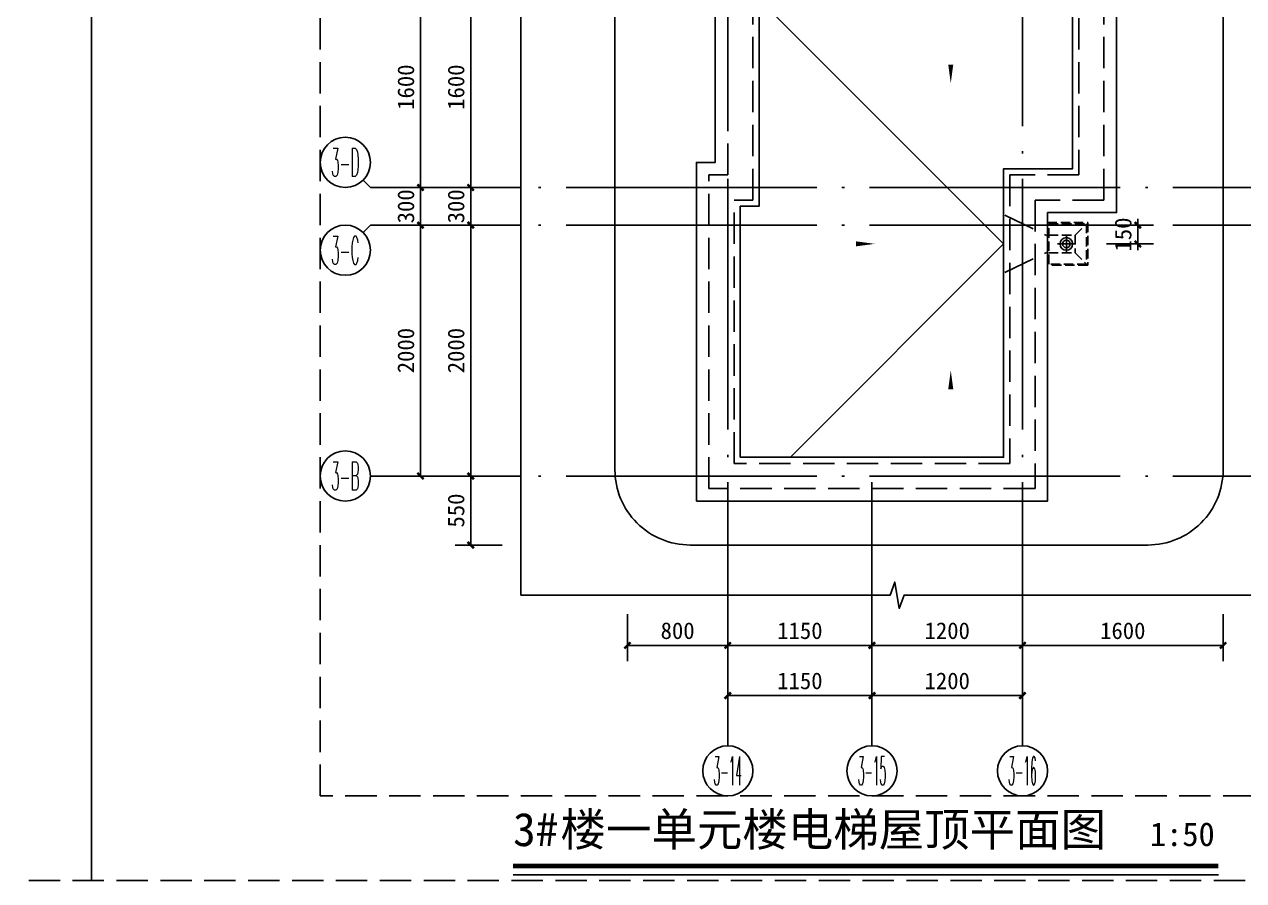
# Model space of a CAD drawing. Extents: x -10817 to 167545, y 26551 to 157048.
# Drawn here: x 86649 to 96372, y 105498 to 112324 of the extents above; entities that cross this region are included whole.
import ezdxf
from ezdxf.enums import TextEntityAlignment as Align
from ezdxf.xclip import XClip

# ---------------------------------------------------------------- set-up
doc = ezdxf.new("R2010")
doc.units = 0
doc.header["$LTSCALE"] = 1000
doc.header["$MEASUREMENT"] = 0
doc.header["$XCLIPFRAME"] = 0
for name, pattern in [('3#楼屋顶平面$0$DASH', [0.35, 0.25, -0.1]), ('DASH', [0.35, 0.25, -0.1]), ('DOTE', [2.42, 2, -0.2, 0.02, -0.2])]:
    doc.linetypes.add(name, pattern=pattern)
doc.layers.get('Defpoints').update_dxf_attribs({"color": 30, "linetype": 'DASH'})
for name, color, linetype in [('3#楼屋顶平面$0$A-00-HX-113-wall-01Y$0$HRAL', 31, 'Continuous'), ('3#楼屋顶平面$0$A-DRAN', 243, 'Continuous'), ('3#楼屋顶平面$0$A-DRAN-SYMB', 243, 'Continuous'), ('3#楼屋顶平面$0$A-ROOF', 241, 'Continuous'), ('A-ANNO-AXIS-CIRC', 3, 'Continuous'), ('A-ANNO-AXIS-TEXT', 7, 'Continuous'), ('A-ANNO-DIMS', 3, 'Continuous'), ('A-ANNO-DOTE', 10, 'DOTE'), ('A-ANNO-SYMB', 3, 'Continuous'), ('A-ANNO-TEXT', 7, 'Continuous'), ('A-DRAN', 243, 'Continuous'), ('AXIS_TEXT', 7, 'Continuous')]:
    doc.layers.add(name, color=color, linetype=linetype)
doc.styles.add('_TCH_AXIS', font='COMPLEX', dxfattribs={"bigfont": 'GBCBIG'})
doc.styles.add('_TCH_DIM_T3', font='')
doc.styles.add('COMPLEX', font='COMPLEX')
doc.styles.get("Standard").update_dxf_attribs({"font": ''})
doc.styles.get('_TCH_DIM_T3').set_extended_font_data('SimSun')
doc.styles.get('Standard').set_extended_font_data('SimSun')
doc.dimstyles.new('_TCH_ARCH&&50', dxfattribs={"dimtxt": 132.911392, "dimasz": 50, "dimexe": 125, "dimexo": 150, "dimgap": 50, "dimtad": 1, "dimdec": 0, "dimzin": 0, "dimdsep": 46, "dimtxsty": '_TCH_DIM_T3', "dimblk": 'ARCHTICK', "dimcen": 0.09, "dimclrt": 7, "dimazin": 2, "dimtfac": 1, "dimtdec": 0, "dimtix": 1, "dimtmove": 2, "dimatfit": 3, "dimfxl": 50, "dimtolj": 1, "dimtzin": 0, "dimarcsym": 0})

# ---------------------------------------------------------------- blocks, each defined once
blk = doc.blocks.new('3#楼屋顶平面$0$$1$1#_arcd-2~9F$0$03_2#_arcd$0$04_F01_arcd$0$asdfded')
at = {"layer": '3#楼屋顶平面$0$A-DRAN-SYMB'}
for points in [[(-29300.2, 118966), (-29300.2, 118876)], [(-29342.2, 118921), (-29258.2, 118921)]]:
    blk.add_lwpolyline(points, dxfattribs=at)
for radius in [30, 18]:
    blk.add_circle((-29300.2, 118921), radius, dxfattribs=at)
blk = doc.blocks.new('3#楼屋顶平面')
at = {"layer": '3#楼屋顶平面$0$A-00-HX-113-wall-01Y$0$HRAL'}
for points in [[(-11300, 950), (-11300, -4250, 0.414214), (-10700, -4850), (10150.1, -4850), (10150.1, -3500), (-10100, -3500), (-10100, 950)], [(10750.7, -3500), (31000, -3500), (31000, 950), (32200, 950), (32200, -4250, -0.414214), (31600, -4850), (10750.7, -4850)]]:
    blk.add_lwpolyline(points, format="xyb", close=True, dxfattribs=at)
at = {"layer": '3#楼屋顶平面$0$A-DRAN'}
for points in [[(-449.3, 7450), (-1599.3, 6300), (900.7, 3800), (-1049.3, 1850.1), (650.8, 150)], [(21350, 7450), (22500, 6300), (20000, 3800), (21950, 1850.1), (20249.9, 150)], [(900.7, 3800), (-1599.3, 3800)], [(20000, 3800), (22500, 3800)]]:
    blk.add_lwpolyline(points, dxfattribs=at)
at = {"layer": '3#楼屋顶平面$0$A-DRAN-SYMB', "linetype": '3#楼屋顶平面$0$DASH'}
for p, q in [((-1609.9, 6528.4), (-1949.3, 6365)), ((22510.6, 6528.4), (22850, 6365)), ((-1609.8, 6071.6), (-1949.3, 6235)), ((22510.5, 6071.6), (22850, 6235)), ((-1059.9, 2078.5), (-1399.3, 1915.1)), ((21960.6, 2078.5), (22300, 1915.1)), ((-1059.8, 1621.7), (-1399.3, 1785.1)), ((21960.5, 1621.7), (22300, 1785.1))]:
    blk.add_line(p, q, dxfattribs=at)
at = {"layer": '3#楼屋顶平面$0$A-DRAN-SYMB', "linetype": '3#楼屋顶平面$0$DASH', "ltscale": 0.3}
for p, q in [((-2169.2, 6370), (-2259.2, 6460)), ((23069.9, 6370), (23159.9, 6460)), ((-1959.3, 6370), (-2169.2, 6370)), ((-2169.2, 6370), (-2169.2, 6230)), ((22860, 6370), (23069.9, 6370)), ((23069.9, 6370), (23069.9, 6230)), ((-2169.2, 6230), (-2259.2, 6140)), ((-1959.3, 6230), (-2169.2, 6230)), ((22860, 6230), (23069.9, 6230)), ((23069.9, 6230), (23159.9, 6140)), ((-1619.2, 1920.1), (-1709.2, 2010.1)), ((22519.9, 1920.1), (22609.9, 2010.1)), ((-1409.3, 1920.1), (-1619.2, 1920.1)), ((-1619.2, 1920.1), (-1619.2, 1780.1)), ((22310, 1920.1), (22519.9, 1920.1)), ((22519.9, 1920.1), (22519.9, 1780.1)), ((-1619.2, 1780.1), (-1709.2, 1690.1)), ((-1409.3, 1780.1), (-1619.2, 1780.1)), ((22310, 1780.1), (22519.9, 1780.1)), ((22519.9, 1780.1), (22609.9, 1690.1))]:
    blk.add_line(p, q, dxfattribs=at)
for points in [[(-2269.2, 6470), (-2269.2, 6130), (-1949.3, 6130), (-1949.3, 6470)], [(-2259.2, 6460), (-2259.2, 6140), (-1959.3, 6140), (-1959.3, 6460)], [(23169.9, 6470), (23169.9, 6130), (22850, 6130), (22850, 6470)], [(23159.9, 6460), (23159.9, 6140), (22860, 6140), (22860, 6460)], [(-1719.2, 2020.1), (-1719.2, 1680.1), (-1399.3, 1680.1), (-1399.3, 2020.1)], [(-1709.2, 2010.1), (-1709.2, 1690.1), (-1409.3, 1690.1), (-1409.3, 2010.1)], [(22619.9, 2020.1), (22619.9, 1680.1), (22300, 1680.1), (22300, 2020.1)], [(22609.9, 2010.1), (22609.9, 1690.1), (22310, 1690.1), (22310, 2010.1)]]:
    blk.add_lwpolyline(points, close=True, dxfattribs=at)
at = {"layer": '3#楼屋顶平面$0$A-ROOF'}
for points in [[(1450, -550), (-2200, -550, -0.414214), (-2800, 50), (-2800, 8450.1, -0.414214), (-2200, 9050.1), (2400.1, 9050.1), (2400.1, 7300.1), (2050, 7300.1), (2050, 50, -0.414214)], [(19450, -550), (23100, -550, 0.414214), (23700, 50), (23700, 8450.1, 0.414214), (23100, 9050.1), (18499.9, 9050.1), (18499.9, 7300), (18850, 7300), (18850, 50, 0.414214)]]:
    blk.add_lwpolyline(points, format="xyb", close=True, dxfattribs=at)
for points in [[(-2800, 7950), (-11000, 7950, 0.414214), (-11300, 7650), (-11300, 950)], [(32200, 950), (32200, 7650, 0.414214), (31900, 7950), (23700, 7950)]]:
    blk.add_lwpolyline(points, format="xyb", dxfattribs=at)
for points in [[(18500.1, 7950), (2400, 7950)], [(-2800, 7750), (-11100, 7750), (-11100, 950)], [(18500.1, 7750), (2400, 7750)], [(32000, 950), (32000, 7750), (23700, 7750)], [(-2800, 7300), (-10650, 7300), (-10650, 950)], [(18850, 7300), (2050, 7300)], [(31550, 950), (31550, 7300), (23700, 7300)], [(10150.1, -4200), (10750.7, -4200)], [(10150.1, -4650), (10750.7, -4650)], [(10150.1, -4850), (10750.7, -4850)]]:
    blk.add_lwpolyline(points, dxfattribs=at)
for points in [[(1400, -200), (1400, 2500), (1250, 2500), (1250, 7800), (-1950, 7800), (-1950, 2100), (-1400, 2100), (-1400, -200)], [(19500, -200), (19500, 2500), (19650, 2500), (19650, 7800), (22850, 7800), (22850, 2100), (22300, 2100), (22300, -200)], [(1050, 150), (1050, 2150), (900, 2150), (900, 7450), (-1600, 7450), (-1600, 2450), (-1050, 2450), (-1050, 150)], [(19850, 150), (19850, 2150), (20000, 2150), (20000, 7450), (22500, 7450), (22500, 2450), (21950, 2450), (21950, 150)], [(-7335, 6215), (-6465, 6215), (-6465, 7285), (-7335, 7285)], [(6165.1, 6215.2), (7035.1, 6215.2), (7035.1, 7285.2), (6165.1, 7285.2)], [(13865, 6215.2), (14735, 6215.2), (14735, 7285.2), (13865, 7285.2)], [(27365, 6215), (28235, 6215), (28235, 7285), (27365, 7285)], [(-10585, 1965.1), (-9815, 1965.1), (-9815, 2735.1), (-10585, 2735.1)], [(31485, 1965.1), (30715, 1965.1), (30715, 2735.1), (31485, 2735.1)], [(9015, 1765), (9785, 1765), (9785, 2535), (9015, 2535)], [(11885.1, 1765), (11115.1, 1765), (11115.1, 2535), (11885.1, 2535)]]:
    blk.add_lwpolyline(points, close=True, dxfattribs=at)
at = {"layer": '3#楼屋顶平面$0$A-ROOF', "linetype": '3#楼屋顶平面$0$DASH'}
for points in [[(1300, -100), (1300, 2400), (1150, 2400), (1150, 7700), (-1850, 7700), (-1850, 2200), (-1300, 2200), (-1300, -100)], [(19600, -100), (19600, 2400), (19750, 2400), (19750, 7700), (22750, 7700), (22750, 2200), (22200, 2200), (22200, -100)]]:
    blk.add_lwpolyline(points, close=True, dxfattribs=at)
for points in [[(1100, 100), (1100, 2200), (950, 2200), (950, 7500), (-1650, 7500), (-1650, 2400), (-1100, 2400), (-1100, 100), (1100, 100)], [(19800, 100), (19800, 2200), (19950, 2200), (19950, 7500), (22550, 7500), (22550, 2400), (22000, 2400), (22000, 100), (19800, 100)], [(-7335, 7200), (-10550, 7200), (-10550, 2735.1)], [(-2800, 7200), (-6465, 7200)], [(6165.1, 7200), (2050, 7200)], [(13865, 7200), (7035.1, 7200)], [(18850, 7200), (14735, 7200)], [(27365, 7200), (23700, 7200)], [(31450, 2735.1), (31450, 7200), (28235, 7200)], [(-7335, 7000), (-10350, 7000), (-10350, 2735.1)], [(-2800, 7000), (-6465, 7000)], [(6165.1, 7000), (2050, 7000)], [(13865, 7000), (7035.1, 7000)], [(18850, 7000), (14735, 7000)], [(27365, 7000), (23700, 7000)], [(31250, 2735.1), (31250, 7000), (28235, 7000)], [(-10550, 1965.1), (-10550, 950)], [(-10350, 1965.1), (-10350, 950)], [(31250, 950), (31250, 1965.1)], [(31450, 950), (31450, 1965.1)], [(10150.1, -3900), (10750.7, -3900)], [(10150.1, -4100), (10750.7, -4100)]]:
    blk.add_lwpolyline(points, dxfattribs=at)
at = {"ltscale": 0.3, "yscale": 1.66666664276272, "zscale": 1.66666664276272, "rotation": 180}
for p, xscale in [((46734.4, 204501.7), -1.66666664276272), ((-25833.7, 204501.7), 1.66666664276272)]:
    blk.add_blockref('3#楼屋顶平面$0$$1$1#_arcd-2~9F$0$03_2#_arcd$0$04_F01_arcd$0$asdfded', p, dxfattribs=dict(at, xscale=xscale))
at = {"yscale": 1.66666664276272, "zscale": 1.66666664276272, "rotation": 180}
for p, xscale in [((47284.4, 200051.8), -1.66666664276272), ((-26383.7, 200051.8), 1.66666664276272)]:
    blk.add_blockref('3#楼屋顶平面$0$$1$1#_arcd-2~9F$0$03_2#_arcd$0$04_F01_arcd$0$asdfded', p, dxfattribs=dict(at, xscale=xscale))
blk = doc.blocks.new('_ArchTick')
at = {"color": 0, "linetype": 'ByBlock', "const_width": 0.4}
blk.add_lwpolyline([(-0.5, -0.5), (0.5, 0.5)], dxfattribs=at)
blk = doc.blocks.new('*D2767')
at = {"layer": 'A-ANNO-DIMS', "color": 0, "lineweight": -2, "transparency": 16777216}
for p, q in [((95528.1, 110723.4), (95528.1, 110773.4)), ((95278.1, 110723.4), (95653.1, 110723.4)), ((95528.1, 110573.5), (95528.1, 110723.4)), ((95278.1, 110573.5), (95653.1, 110573.5)), ((95528.1, 110573.5), (95528.1, 110523.5))]:
    blk.add_line(p, q, dxfattribs=at)
at = {"layer": 'Defpoints', "color": 0, "transparency": 16777216}
for p in [(95128.1, 110723.4), (95528.1, 110723.4), (95128.1, 110573.5)]:
    blk.add_point(p, dxfattribs=at)
at = {"layer": 'A-ANNO-DIMS', "color": 0, "lineweight": -2, "transparency": 16777216, "xscale": 50, "yscale": 50, "zscale": 50}
for p, rotation in [((95528.1, 110723.4), 270), ((95528.1, 110573.5), 90)]:
    blk.add_blockref('_ArchTick', p, dxfattribs=dict(at, rotation=rotation))
at = {"layer": 'A-ANNO-DIMS', "color": 7, "transparency": 16777216, "insert": (95411.6, 110648.4), "char_height": 132.91, "attachment_point": 5, "rotation": 90, "style": '_TCH_DIM_T3'}
blk.add_mtext('\\A1;150', dxfattribs=at)
blk = doc.blocks.new('*D2894')
at = {"layer": 'A-ANNO-DIMS', "color": 0, "lineweight": -2, "transparency": 16777216}
for p, q in [((91458.1, 107623.4), (91458.1, 107248.4)), ((92258.2, 107623.4), (92258.2, 107248.4)), ((91458.1, 107373.4), (92258.2, 107373.4))]:
    blk.add_line(p, q, dxfattribs=at)
at = {"layer": 'Defpoints', "color": 0, "transparency": 16777216}
for p in [(91458.1, 107773.4), (92258.2, 107773.4), (92258.2, 107373.4)]:
    blk.add_point(p, dxfattribs=at)
at = {"layer": 'A-ANNO-DIMS', "color": 0, "lineweight": -2, "transparency": 16777216, "xscale": 50, "yscale": 50, "zscale": 50, "rotation": 180}
blk.add_blockref('_ArchTick', (91458.1, 107373.4), dxfattribs=at)
at = {"layer": 'A-ANNO-DIMS', "color": 0, "lineweight": -2, "transparency": 16777216, "xscale": 50, "yscale": 50, "zscale": 50}
blk.add_blockref('_ArchTick', (92258.2, 107373.4), dxfattribs=at)
at = {"layer": 'A-ANNO-DIMS', "color": 7, "transparency": 16777216, "insert": (91858.2, 107489.8), "char_height": 132.91, "attachment_point": 5, "style": '_TCH_DIM_T3'}
blk.add_mtext('\\A1;800', dxfattribs=at)
blk = doc.blocks.new('*D2895')
at = {"layer": 'A-ANNO-DIMS', "color": 0, "lineweight": -2, "transparency": 16777216}
for p, q in [((92258.2, 107623.4), (92258.2, 107248.4)), ((93408.2, 107623.4), (93408.2, 107248.4)), ((92258.2, 107373.4), (93408.2, 107373.4))]:
    blk.add_line(p, q, dxfattribs=at)
at = {"layer": 'Defpoints', "color": 0, "transparency": 16777216}
for p in [(92258.2, 107773.4), (93408.2, 107773.4), (93408.2, 107373.4)]:
    blk.add_point(p, dxfattribs=at)
at = {"layer": 'A-ANNO-DIMS', "color": 0, "lineweight": -2, "transparency": 16777216, "xscale": 50, "yscale": 50, "zscale": 50, "rotation": 180}
blk.add_blockref('_ArchTick', (92258.2, 107373.4), dxfattribs=at)
at = {"layer": 'A-ANNO-DIMS', "color": 0, "lineweight": -2, "transparency": 16777216, "xscale": 50, "yscale": 50, "zscale": 50}
blk.add_blockref('_ArchTick', (93408.2, 107373.4), dxfattribs=at)
at = {"layer": 'A-ANNO-DIMS', "color": 7, "transparency": 16777216, "insert": (92833.2, 107489.8), "char_height": 132.91, "attachment_point": 5, "style": '_TCH_DIM_T3'}
blk.add_mtext('\\A1;1150', dxfattribs=at)
blk = doc.blocks.new('*D2896')
at = {"layer": 'A-ANNO-DIMS', "color": 0, "lineweight": -2, "transparency": 16777216}
for p, q in [((93408.2, 107623.4), (93408.2, 107248.4)), ((94608.2, 107623.4), (94608.2, 107248.4)), ((93408.2, 107373.4), (94608.2, 107373.4))]:
    blk.add_line(p, q, dxfattribs=at)
at = {"layer": 'Defpoints', "color": 0, "transparency": 16777216}
for p in [(93408.2, 107773.4), (94608.2, 107773.4), (94608.2, 107373.4)]:
    blk.add_point(p, dxfattribs=at)
at = {"layer": 'A-ANNO-DIMS', "color": 0, "lineweight": -2, "transparency": 16777216, "xscale": 50, "yscale": 50, "zscale": 50, "rotation": 180}
blk.add_blockref('_ArchTick', (93408.2, 107373.4), dxfattribs=at)
at = {"layer": 'A-ANNO-DIMS', "color": 0, "lineweight": -2, "transparency": 16777216, "xscale": 50, "yscale": 50, "zscale": 50}
blk.add_blockref('_ArchTick', (94608.2, 107373.4), dxfattribs=at)
at = {"layer": 'A-ANNO-DIMS', "color": 7, "transparency": 16777216, "insert": (94008.2, 107489.8), "char_height": 132.91, "attachment_point": 5, "style": '_TCH_DIM_T3'}
blk.add_mtext('\\A1;1200', dxfattribs=at)
blk = doc.blocks.new('*D2897')
at = {"layer": 'A-ANNO-DIMS', "color": 0, "lineweight": -2, "transparency": 16777216}
for p, q in [((94608.2, 107623.4), (94608.2, 107248.4)), ((96208.2, 107623.4), (96208.2, 107248.4)), ((94608.2, 107373.4), (96208.2, 107373.4))]:
    blk.add_line(p, q, dxfattribs=at)
at = {"layer": 'Defpoints', "color": 0, "transparency": 16777216}
for p in [(94608.2, 107773.4), (96208.2, 107773.4), (96208.2, 107373.4)]:
    blk.add_point(p, dxfattribs=at)
at = {"layer": 'A-ANNO-DIMS', "color": 0, "lineweight": -2, "transparency": 16777216, "xscale": 50, "yscale": 50, "zscale": 50, "rotation": 180}
blk.add_blockref('_ArchTick', (94608.2, 107373.4), dxfattribs=at)
at = {"layer": 'A-ANNO-DIMS', "color": 0, "lineweight": -2, "transparency": 16777216, "xscale": 50, "yscale": 50, "zscale": 50}
blk.add_blockref('_ArchTick', (96208.2, 107373.4), dxfattribs=at)
at = {"layer": 'A-ANNO-DIMS', "color": 7, "transparency": 16777216, "insert": (95408.2, 107489.8), "char_height": 132.91, "attachment_point": 5, "style": '_TCH_DIM_T3'}
blk.add_mtext('\\A1;1600', dxfattribs=at)
blk = doc.blocks.new('*D2898')
at = {"layer": 'A-ANNO-DIMS', "color": 0, "lineweight": -2, "transparency": 16777216}
for p, q in [((90458.1, 108723.4), (90083.1, 108723.4)), ((90208.1, 108173.4), (90208.1, 108723.4)), ((90458.1, 108173.4), (90083.1, 108173.4))]:
    blk.add_line(p, q, dxfattribs=at)
at = {"layer": 'Defpoints', "color": 0, "transparency": 16777216}
for p in [(90208.1, 108723.4), (90608.1, 108723.4), (90608.1, 108173.4)]:
    blk.add_point(p, dxfattribs=at)
at = {"layer": 'A-ANNO-DIMS', "color": 0, "lineweight": -2, "transparency": 16777216, "xscale": 50, "yscale": 50, "zscale": 50}
for p, rotation in [((90208.1, 108723.4), 90), ((90208.1, 108173.4), 270)]:
    blk.add_blockref('_ArchTick', p, dxfattribs=dict(at, rotation=rotation))
at = {"layer": 'A-ANNO-DIMS', "color": 7, "transparency": 16777216, "insert": (90091.7, 108448.4), "char_height": 132.91, "attachment_point": 5, "rotation": 90, "style": '_TCH_DIM_T3'}
blk.add_mtext('\\A1;550', dxfattribs=at)
blk = doc.blocks.new('*D2899')
at = {"layer": 'A-ANNO-DIMS', "color": 0, "lineweight": -2, "transparency": 16777216}
for p, q in [((90458.1, 110723.4), (90083.1, 110723.4)), ((90208.1, 108723.4), (90208.1, 110723.4)), ((90458.1, 108723.4), (90083.1, 108723.4))]:
    blk.add_line(p, q, dxfattribs=at)
at = {"layer": 'Defpoints', "color": 0, "transparency": 16777216}
for p in [(90208.1, 110723.4), (90608.1, 110723.4), (90608.1, 108723.4)]:
    blk.add_point(p, dxfattribs=at)
at = {"layer": 'A-ANNO-DIMS', "color": 0, "lineweight": -2, "transparency": 16777216, "xscale": 50, "yscale": 50, "zscale": 50}
for p, rotation in [((90208.1, 110723.4), 90), ((90208.1, 108723.4), 270)]:
    blk.add_blockref('_ArchTick', p, dxfattribs=dict(at, rotation=rotation))
at = {"layer": 'A-ANNO-DIMS', "color": 7, "transparency": 16777216, "insert": (90091.7, 109723.4), "char_height": 132.91, "attachment_point": 5, "rotation": 90, "style": '_TCH_DIM_T3'}
blk.add_mtext('\\A1;2000', dxfattribs=at)
blk = doc.blocks.new('*D2900')
at = {"layer": 'A-ANNO-DIMS', "color": 0, "lineweight": -2, "transparency": 16777216}
for p, q in [((90208.1, 111023.4), (90208.1, 111073.4)), ((90458.1, 111023.4), (90083.1, 111023.4)), ((90208.1, 110723.4), (90208.1, 111023.4)), ((90458.1, 110723.4), (90083.1, 110723.4)), ((90208.1, 110723.4), (90208.1, 110673.4))]:
    blk.add_line(p, q, dxfattribs=at)
at = {"layer": 'Defpoints', "color": 0, "transparency": 16777216}
for p in [(90208.1, 111023.4), (90608.1, 111023.4), (90608.1, 110723.4)]:
    blk.add_point(p, dxfattribs=at)
at = {"layer": 'A-ANNO-DIMS', "color": 0, "lineweight": -2, "transparency": 16777216, "xscale": 50, "yscale": 50, "zscale": 50}
for p, rotation in [((90208.1, 111023.4), 270), ((90208.1, 110723.4), 90)]:
    blk.add_blockref('_ArchTick', p, dxfattribs=dict(at, rotation=rotation))
at = {"layer": 'A-ANNO-DIMS', "color": 7, "transparency": 16777216, "insert": (90091.7, 110873.4), "char_height": 132.91, "attachment_point": 5, "rotation": 90, "style": '_TCH_DIM_T3'}
blk.add_mtext('\\A1;300', dxfattribs=at)
blk = doc.blocks.new('*D2901')
at = {"layer": 'A-ANNO-DIMS', "color": 0, "lineweight": -2, "transparency": 16777216}
for p, q in [((90458.1, 112623.4), (90083.1, 112623.4)), ((90208.1, 111023.4), (90208.1, 112623.4)), ((90458.1, 111023.4), (90083.1, 111023.4))]:
    blk.add_line(p, q, dxfattribs=at)
at = {"layer": 'Defpoints', "color": 0, "transparency": 16777216}
for p in [(90208.1, 112623.4), (90608.1, 112623.4), (90608.1, 111023.4)]:
    blk.add_point(p, dxfattribs=at)
at = {"layer": 'A-ANNO-DIMS', "color": 0, "lineweight": -2, "transparency": 16777216, "xscale": 50, "yscale": 50, "zscale": 50}
for p, rotation in [((90208.1, 112623.4), 90), ((90208.1, 111023.4), 270)]:
    blk.add_blockref('_ArchTick', p, dxfattribs=dict(at, rotation=rotation))
at = {"layer": 'A-ANNO-DIMS', "color": 7, "transparency": 16777216, "insert": (90091.7, 111823.4), "char_height": 132.91, "attachment_point": 5, "rotation": 90, "style": '_TCH_DIM_T3'}
blk.add_mtext('\\A1;1600', dxfattribs=at)
blk = doc.blocks.new('*D2917')
at = {"layer": 'A-ANNO-DIMS', "color": 0, "lineweight": -2, "transparency": 16777216}
for p, q in [((92258.2, 107223.4), (92258.2, 106848.4)), ((93408.2, 107223.4), (93408.2, 106848.4)), ((92258.2, 106973.4), (93408.2, 106973.4))]:
    blk.add_line(p, q, dxfattribs=at)
at = {"layer": 'Defpoints', "color": 0, "transparency": 16777216}
for p in [(92258.2, 107373.4), (93408.2, 107373.4), (93408.2, 106973.4)]:
    blk.add_point(p, dxfattribs=at)
at = {"layer": 'A-ANNO-DIMS', "color": 0, "lineweight": -2, "transparency": 16777216, "xscale": 50, "yscale": 50, "zscale": 50, "rotation": 180}
blk.add_blockref('_ArchTick', (92258.2, 106973.4), dxfattribs=at)
at = {"layer": 'A-ANNO-DIMS', "color": 0, "lineweight": -2, "transparency": 16777216, "xscale": 50, "yscale": 50, "zscale": 50}
blk.add_blockref('_ArchTick', (93408.2, 106973.4), dxfattribs=at)
at = {"layer": 'A-ANNO-DIMS', "color": 7, "transparency": 16777216, "insert": (92833.2, 107089.8), "char_height": 132.91, "attachment_point": 5, "style": '_TCH_DIM_T3'}
blk.add_mtext('\\A1;1150', dxfattribs=at)
blk = doc.blocks.new('*D2918')
at = {"layer": 'A-ANNO-DIMS', "color": 0, "lineweight": -2, "transparency": 16777216}
for p, q in [((93408.2, 107223.4), (93408.2, 106848.4)), ((94608.2, 107223.4), (94608.2, 106848.4)), ((93408.2, 106973.4), (94608.2, 106973.4))]:
    blk.add_line(p, q, dxfattribs=at)
at = {"layer": 'Defpoints', "color": 0, "transparency": 16777216}
for p in [(93408.2, 107373.4), (94608.2, 107373.4), (94608.2, 106973.4)]:
    blk.add_point(p, dxfattribs=at)
at = {"layer": 'A-ANNO-DIMS', "color": 0, "lineweight": -2, "transparency": 16777216, "xscale": 50, "yscale": 50, "zscale": 50, "rotation": 180}
blk.add_blockref('_ArchTick', (93408.2, 106973.4), dxfattribs=at)
at = {"layer": 'A-ANNO-DIMS', "color": 0, "lineweight": -2, "transparency": 16777216, "xscale": 50, "yscale": 50, "zscale": 50}
blk.add_blockref('_ArchTick', (94608.2, 106973.4), dxfattribs=at)
at = {"layer": 'A-ANNO-DIMS', "color": 7, "transparency": 16777216, "insert": (94008.2, 107089.8), "char_height": 132.91, "attachment_point": 5, "style": '_TCH_DIM_T3'}
blk.add_mtext('\\A1;1200', dxfattribs=at)
blk = doc.blocks.new('*D2919')
at = {"layer": 'A-ANNO-DIMS', "color": 0, "lineweight": -2, "transparency": 16777216}
for p, q in [((90058.1, 110723.4), (89683.1, 110723.4)), ((89808.1, 108723.4), (89808.1, 110723.4)), ((90058.1, 108723.4), (89683.1, 108723.4))]:
    blk.add_line(p, q, dxfattribs=at)
at = {"layer": 'Defpoints', "color": 0, "transparency": 16777216}
for p in [(89808.1, 110723.4), (90208.1, 110723.4), (90208.1, 108723.4)]:
    blk.add_point(p, dxfattribs=at)
at = {"layer": 'A-ANNO-DIMS', "color": 0, "lineweight": -2, "transparency": 16777216, "xscale": 50, "yscale": 50, "zscale": 50}
for p, rotation in [((89808.1, 110723.4), 90), ((89808.1, 108723.4), 270)]:
    blk.add_blockref('_ArchTick', p, dxfattribs=dict(at, rotation=rotation))
at = {"layer": 'A-ANNO-DIMS', "color": 7, "transparency": 16777216, "insert": (89691.7, 109723.4), "char_height": 132.91, "attachment_point": 5, "rotation": 90, "style": '_TCH_DIM_T3'}
blk.add_mtext('\\A1;2000', dxfattribs=at)
blk = doc.blocks.new('*D2920')
at = {"layer": 'A-ANNO-DIMS', "color": 0, "lineweight": -2, "transparency": 16777216}
for p, q in [((89808.1, 111023.4), (89808.1, 111073.4)), ((90058.1, 111023.4), (89683.1, 111023.4)), ((89808.1, 110723.4), (89808.1, 111023.4)), ((90058.1, 110723.4), (89683.1, 110723.4)), ((89808.1, 110723.4), (89808.1, 110673.4))]:
    blk.add_line(p, q, dxfattribs=at)
at = {"layer": 'Defpoints', "color": 0, "transparency": 16777216}
for p in [(89808.1, 111023.4), (90208.1, 111023.4), (90208.1, 110723.4)]:
    blk.add_point(p, dxfattribs=at)
at = {"layer": 'A-ANNO-DIMS', "color": 0, "lineweight": -2, "transparency": 16777216, "xscale": 50, "yscale": 50, "zscale": 50}
for p, rotation in [((89808.1, 111023.4), 270), ((89808.1, 110723.4), 90)]:
    blk.add_blockref('_ArchTick', p, dxfattribs=dict(at, rotation=rotation))
at = {"layer": 'A-ANNO-DIMS', "color": 7, "transparency": 16777216, "insert": (89691.7, 110873.4), "char_height": 132.91, "attachment_point": 5, "rotation": 90, "style": '_TCH_DIM_T3'}
blk.add_mtext('\\A1;300', dxfattribs=at)
blk = doc.blocks.new('*D2921')
at = {"layer": 'A-ANNO-DIMS', "color": 0, "lineweight": -2, "transparency": 16777216}
for p, q in [((90058.1, 112623.4), (89683.1, 112623.4)), ((89808.1, 111023.4), (89808.1, 112623.4)), ((90058.1, 111023.4), (89683.1, 111023.4))]:
    blk.add_line(p, q, dxfattribs=at)
at = {"layer": 'Defpoints', "color": 0, "transparency": 16777216}
for p in [(89808.1, 112623.4), (90208.1, 112623.4), (90208.1, 111023.4)]:
    blk.add_point(p, dxfattribs=at)
at = {"layer": 'A-ANNO-DIMS', "color": 0, "lineweight": -2, "transparency": 16777216, "xscale": 50, "yscale": 50, "zscale": 50}
for p, rotation in [((89808.1, 112623.4), 90), ((89808.1, 111023.4), 270)]:
    blk.add_blockref('_ArchTick', p, dxfattribs=dict(at, rotation=rotation))
at = {"layer": 'A-ANNO-DIMS', "color": 7, "transparency": 16777216, "insert": (89691.7, 111823.4), "char_height": 132.91, "attachment_point": 5, "rotation": 90, "style": '_TCH_DIM_T3'}
blk.add_mtext('\\A1;1600', dxfattribs=at)
blk = doc.blocks.new('_AXISO')
blk.add_circle((0, 0), 0.5)
at = {"layer": 'AXIS_TEXT', "style": 'COMPLEX', "width": 1.041667}
blk.add_attdef('A', text='', height=0.56, dxfattribs=at).set_placement((-0.25, -0.28), (0.25, -0.28), align=Align.FIT)

msp = doc.modelspace()

# ---------------------------------------------------------------- linework, layer by layer
msp.add_lwpolyline([(87183.1, 105498.4), (87183.1, 134198.4)])
at = {"layer": 'A-ANNO-AXIS-CIRC'}
for p, q in [((89349.6, 111082), (89408.1, 111023.4)), ((90608.1, 111023.4), (89408.1, 111023.4)), ((89349.6, 110664.8), (89408.1, 110723.4)), ((90608.1, 110723.4), (89408.1, 110723.4)), ((90608.1, 108723.4), (89408.1, 108723.4)), ((92258.2, 107773.4), (92258.2, 106573.4)), ((93408.2, 107773.4), (93408.2, 106573.4)), ((94608.2, 107773.4), (94608.2, 106573.4))]:
    msp.add_line(p, q, dxfattribs=at)
at = {"layer": 'A-ANNO-DOTE'}
for points in [[(92258.2, 106673.4), (92258.2, 119372.8)], [(94608.2, 106673.4), (94608.2, 119372.8)], [(97808.2, 111023.4), (89408.1, 111023.4)], [(97808.2, 110723.4), (89408.1, 110723.4)], [(97808.2, 108723.4), (89408.1, 108723.4)], [(93408.2, 106673.4), (93408.2, 108723.4)]]:
    msp.add_lwpolyline(points, dxfattribs=at)
at = {"layer": 'A-ANNO-SYMB'}
for points in [[(90608.1, 107773.4), (90608.1, 112917.2), (90503.1, 112955.4), (90713.1, 112992.4), (90608.1, 113029.7), (90608.1, 118173.5)], [(96608.2, 107773.4), (93664.4, 107773.4), (93626.2, 107668.4), (93589.1, 107878.4), (93551.9, 107773.4), (90608.1, 107773.4)], [(90545.8, 105544.8), (96170.5, 105544.8)]]:
    msp.add_lwpolyline(points, dxfattribs=at)
at = {"layer": 'A-ANNO-SYMB', "const_width": 35}
msp.add_lwpolyline([(90545.8, 105614.8), (96170.5, 105614.8)], dxfattribs=at)
at = {"layer": 'A-DRAN'}
for points in [[(94036.3, 112203.8, 0, 0, 0), (94036.3, 111853.8, 0, 40, 0), (94036.3, 112003.8, 0, 0, 0)], [(93080, 110574.2, 0, 0, 0), (93430, 110574.2, 0, 40, 0), (93280, 110574.2, 0, 0, 0)], [(94036.3, 109215.5, 0, 0, 0), (94036.3, 109565.5, 0, 40, 0), (94036.3, 109415.5, 0, 0, 0)]]:
    msp.add_lwpolyline(points, format="xyseb", dxfattribs=at)
at = {"layer": 'Defpoints'}
for points in [[(62483.1, 134198.4), (99533.1, 134198.4), (99533.1, 105498.4), (62483.1, 105498.4)], [(89008.1, 119773.5), (98208.2, 119773.5), (98208.2, 106173.4), (89008.1, 106173.4)]]:
    msp.add_lwpolyline(points, close=True, dxfattribs=at)

# ---------------------------------------------------------------- block references
ref = msp.add_blockref('3#楼屋顶平面', (72508.2, 108723.4))
XClip(ref).set_block_clipping_path([(18099.9313964248, -950.0000000002), (24099.9981464891, 9450.1028259396)])
at = {"layer": 'A-ANNO-AXIS-CIRC'}
ref = msp.add_blockref('_AXISO', (89208.1, 111223.4), dxfattribs=dict(at, xscale=400, yscale=400, zscale=400))
ref.add_attrib('A', '3-D', dxfattribs={"layer": 'A-ANNO-AXIS-TEXT', "height": 226.27, "style": '_TCH_AXIS', "width": 0.33871}).set_placement((89095, 111110.3), (89321.3, 111110.3), align=Align.FIT)
ref = msp.add_blockref('_AXISO', (89208.1, 110523.4), dxfattribs=dict(at, xscale=400, yscale=400, zscale=400))
ref.add_attrib('A', '3-C', dxfattribs={"layer": 'A-ANNO-AXIS-TEXT', "height": 226.27, "style": '_TCH_AXIS', "width": 0.35}).set_placement((89095, 110410.3), (89321.3, 110410.3), align=Align.FIT)
ref = msp.add_blockref('_AXISO', (89208.1, 108723.4), dxfattribs=dict(at, xscale=400, yscale=400, zscale=400))
ref.add_attrib('A', '3-B', dxfattribs={"layer": 'A-ANNO-AXIS-TEXT', "height": 226.27, "style": '_TCH_AXIS', "width": 0.33871}).set_placement((89095, 108610.3), (89321.3, 108610.3), align=Align.FIT)
ref = msp.add_blockref('_AXISO', (92258.2, 106373.4), dxfattribs=dict(at, xscale=400, yscale=400, zscale=400))
ref.add_attrib('A', '3-14', dxfattribs={"layer": 'A-ANNO-AXIS-TEXT', "height": 226.27, "style": '_TCH_AXIS', "width": 0.276316}).set_placement((92145, 106260.3), (92371.3, 106260.3), align=Align.FIT)
ref = msp.add_blockref('_AXISO', (93408.2, 106373.4), dxfattribs=dict(at, xscale=400, yscale=400, zscale=400))
ref.add_attrib('A', '3-15', dxfattribs={"layer": 'A-ANNO-AXIS-TEXT', "height": 226.27, "style": '_TCH_AXIS', "width": 0.283784}).set_placement((93295.1, 106260.3), (93521.3, 106260.3), align=Align.FIT)
ref = msp.add_blockref('_AXISO', (94608.2, 106373.4), dxfattribs=dict(at, xscale=400, yscale=400, zscale=400))
ref.add_attrib('A', '3-16', dxfattribs={"layer": 'A-ANNO-AXIS-TEXT', "height": 226.27, "style": '_TCH_AXIS', "width": 0.283784}).set_placement((94495.1, 106260.3), (94721.3, 106260.3), align=Align.FIT)

# ---------------------------------------------------------------- texts
at = {"layer": 'A-ANNO-TEXT', "color": 7}
for s, height, p in [('楼一单元楼电梯屋顶平面图', 265.823, (90923.8, 105773.4)), ('3#', 265.82, (90545.8, 105773.4)), ('1:50', 189.87, (95624.7, 105773.4))]:
    msp.add_text(s, height=height, dxfattribs=at).set_placement(p)

# ---------------------------------------------------------------- dimensions: what is measured, and where the dimension line sits
at = {"layer": 'A-ANNO-DIMS'}
for p1, p2, distance, picture, middle in [((90208.1, 111023.4), (90208.1, 112623.4), 400, '*D2921', (89691.7, 111823.4)), ((90608.1, 111023.4), (90608.1, 112623.4), 400, '*D2901', (90091.7, 111823.4)), ((90208.1, 110723.4), (90208.1, 111023.4), 400, '*D2920', (89691.7, 110873.4)), ((90608.1, 110723.4), (90608.1, 111023.4), 400, '*D2900', (90091.7, 110873.4)), ((90208.1, 108723.4), (90208.1, 110723.4), 400, '*D2919', (89691.7, 109723.4)), ((90608.1, 108723.4), (90608.1, 110723.4), 400, '*D2899', (90091.7, 109723.4)), ((95128.1, 110573.5), (95128.1, 110723.4), -400, '*D2767', (95411.6, 110648.4)), ((90608.1, 108173.4), (90608.1, 108723.4), 400, '*D2898', (90091.7, 108448.4)), ((91458.1, 107773.4), (92258.2, 107773.4), -400, '*D2894', (91858.2, 107489.8)), ((92258.2, 107773.4), (93408.2, 107773.4), -400, '*D2895', (92833.2, 107489.8)), ((93408.2, 107773.4), (94608.2, 107773.4), -400, '*D2896', (94008.2, 107489.8)), ((94608.2, 107773.4), (96208.2, 107773.4), -400, '*D2897', (95408.2, 107489.8)), ((92258.2, 107373.4), (93408.2, 107373.4), -400, '*D2917', (92833.2, 107089.8)), ((93408.2, 107373.4), (94608.2, 107373.4), -400, '*D2918', (94008.2, 107089.8))]:
    dim = msp.add_aligned_dim(p1=p1, p2=p2, distance=distance, dimstyle='_TCH_ARCH&&50', dxfattribs=at)
    dim.commit()
    dim.dimension.update_dxf_attribs({"geometry": picture, "text_midpoint": middle})

doc.saveas('drawing.dxf')
